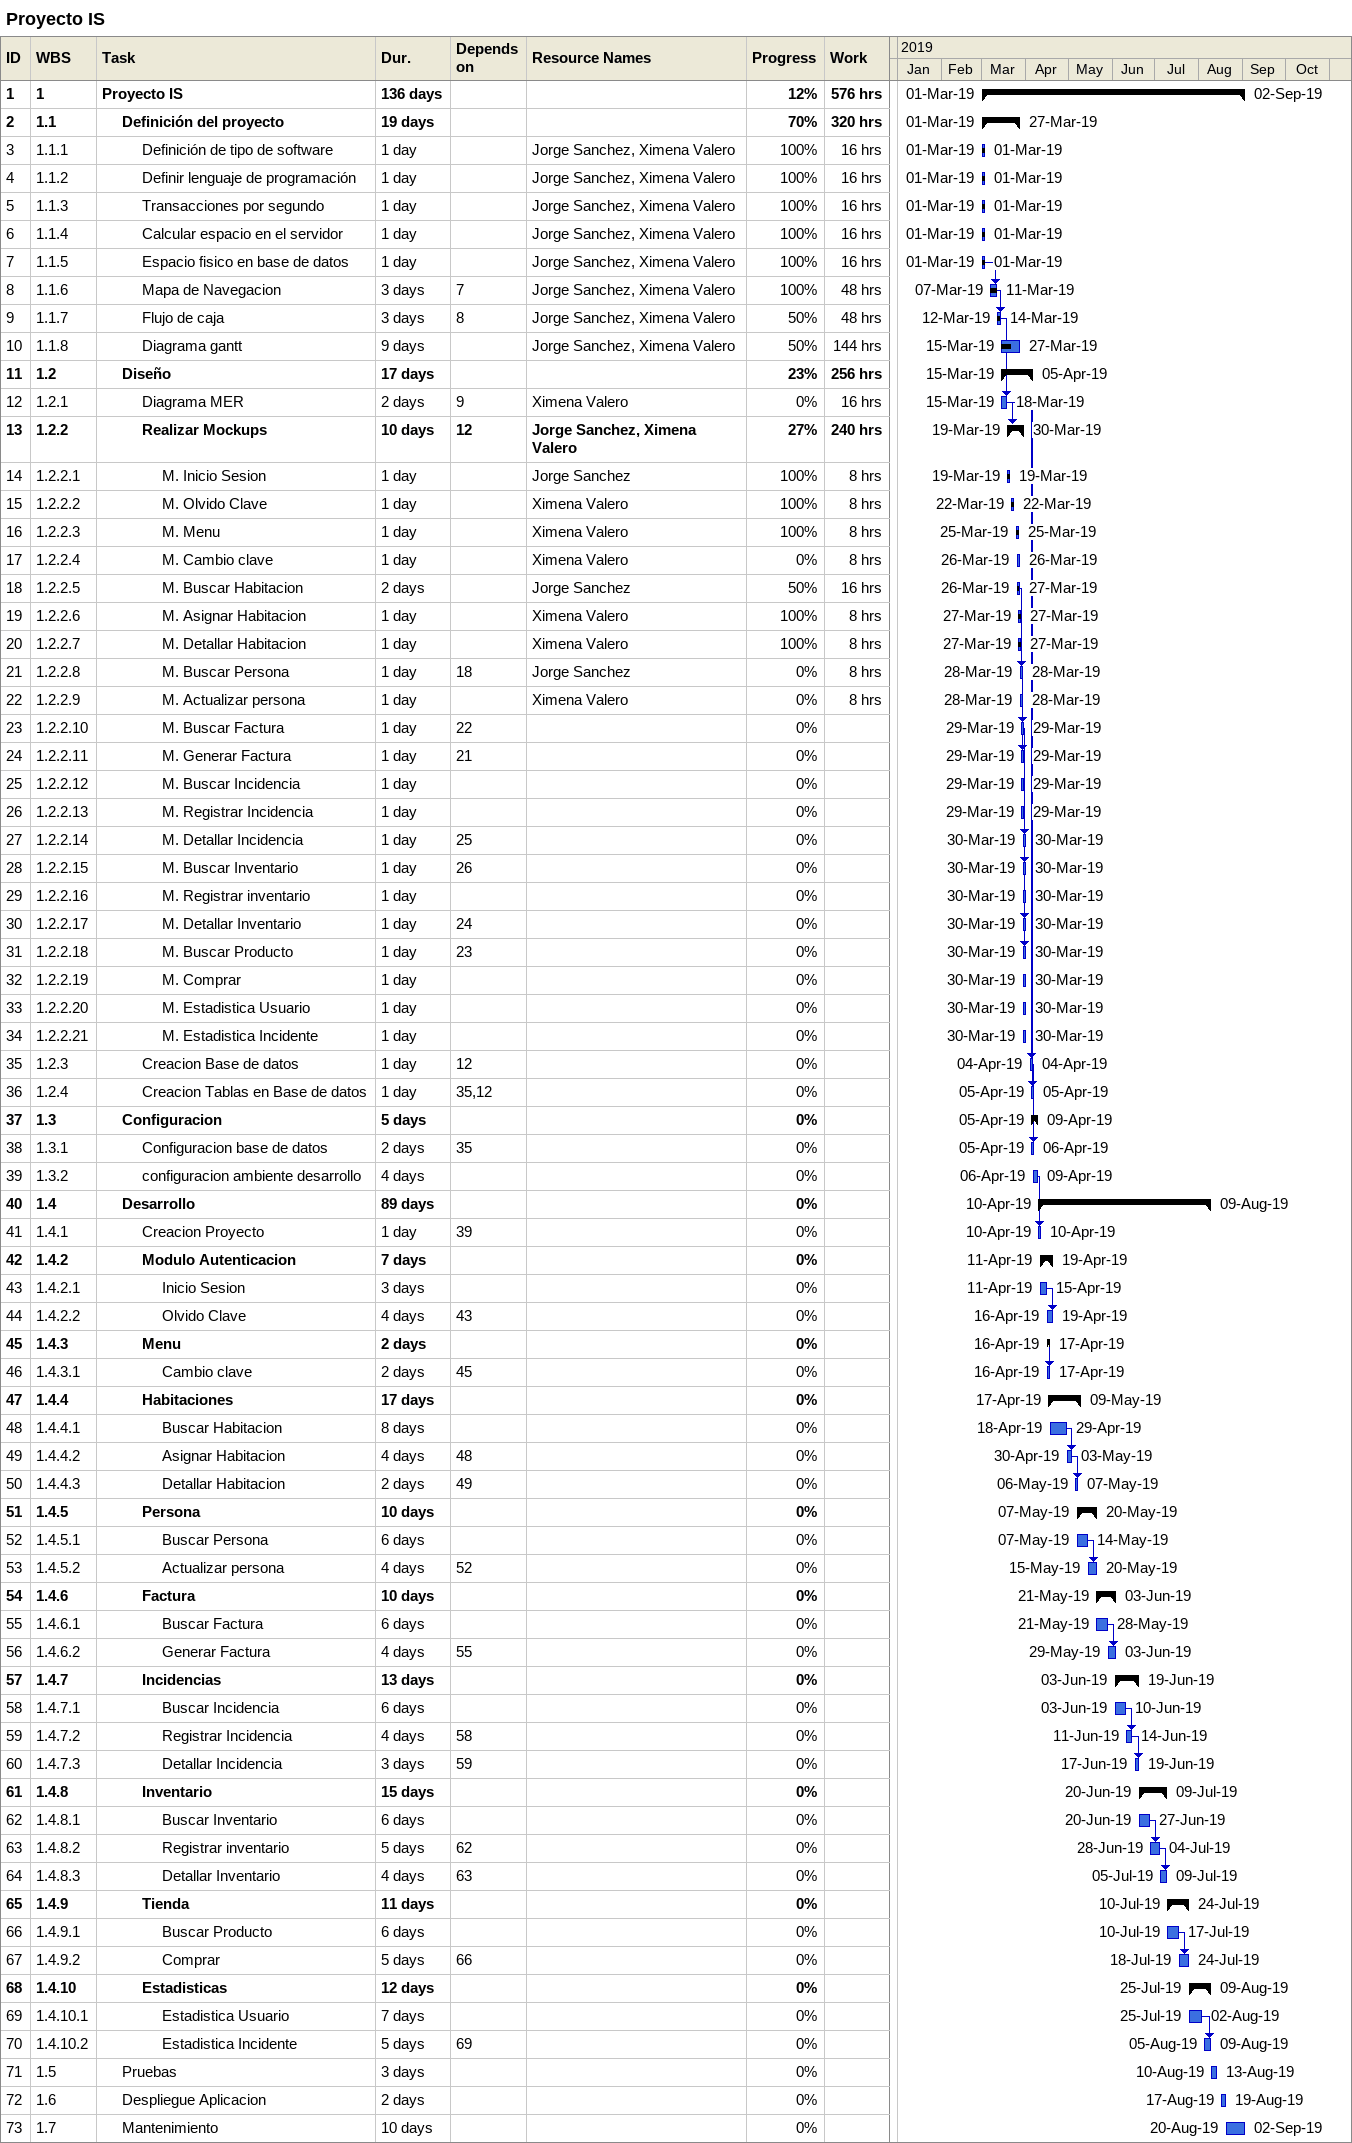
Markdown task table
Proyecto IS

| ID | WBS | Task | Duration | Start | Finish | Predecessors | Resources | % complete | Work (h) |
|---|---|---|---|---|---|---|---|---|---|
| 1 | 1 | **Proyecto IS** | 136d | 2019-03-01 | 2019-09-02 |  |  | 12 | 576 |
| 2 | 1.1 | **Definición del proyecto** | 19d | 2019-03-01 | 2019-03-27 |  |  | 70 | 320 |
| 3 | 1.1.1 | Definición de tipo de software | 1d | 2019-03-01 | 2019-03-01 |  | Jorge Sanchez, Ximena Valero | 100 | 16 |
| 4 | 1.1.2 | Definir lenguaje de programación | 1d | 2019-03-01 | 2019-03-01 |  | Jorge Sanchez, Ximena Valero | 100 | 16 |
| 5 | 1.1.3 | Transacciones por segundo | 1d | 2019-03-01 | 2019-03-01 |  | Jorge Sanchez, Ximena Valero | 100 | 16 |
| 6 | 1.1.4 | Calcular espacio en el servidor | 1d | 2019-03-01 | 2019-03-01 |  | Jorge Sanchez, Ximena Valero | 100 | 16 |
| 7 | 1.1.5 | Espacio fisico en base de datos | 1d | 2019-03-01 | 2019-03-01 |  | Jorge Sanchez, Ximena Valero | 100 | 16 |
| 8 | 1.1.6 | Mapa de Navegacion | 3d | 2019-03-07 | 2019-03-11 | 7 | Jorge Sanchez, Ximena Valero | 100 | 48 |
| 9 | 1.1.7 | Flujo de caja | 3d | 2019-03-12 | 2019-03-14 | 8 | Jorge Sanchez, Ximena Valero | 50 | 48 |
| 10 | 1.1.8 | Diagrama gantt | 9d | 2019-03-15 | 2019-03-27 |  | Jorge Sanchez, Ximena Valero | 50 | 144 |
| 11 | 1.2 | **Diseño** | 17d | 2019-03-15 | 2019-04-05 |  |  | 23 | 256 |
| 12 | 1.2.1 | Diagrama MER | 2d | 2019-03-15 | 2019-03-18 | 9 | Ximena Valero | 0 | 16 |
| 13 | 1.2.2 | **Realizar Mockups** | 10d | 2019-03-19 | 2019-03-30 | 12 | Jorge Sanchez, Ximena Valero | 27 | 240 |
| 14 | 1.2.2.1 | M. Inicio Sesion | 1d | 2019-03-19 | 2019-03-19 |  | Jorge Sanchez | 100 | 8 |
| 15 | 1.2.2.2 | M. Olvido Clave | 1d | 2019-03-22 | 2019-03-22 |  | Ximena Valero | 100 | 8 |
| 16 | 1.2.2.3 | M. Menu | 1d | 2019-03-25 | 2019-03-25 |  | Ximena Valero | 100 | 8 |
| 17 | 1.2.2.4 | M. Cambio clave | 1d | 2019-03-26 | 2019-03-26 |  | Ximena Valero | 0 | 8 |
| 18 | 1.2.2.5 | M. Buscar Habitacion | 2d | 2019-03-26 | 2019-03-27 |  | Jorge Sanchez | 50 | 16 |
| 19 | 1.2.2.6 | M. Asignar Habitacion | 1d | 2019-03-27 | 2019-03-27 |  | Ximena Valero | 100 | 8 |
| 20 | 1.2.2.7 | M. Detallar Habitacion | 1d | 2019-03-27 | 2019-03-27 |  | Ximena Valero | 100 | 8 |
| 21 | 1.2.2.8 | M. Buscar Persona | 1d | 2019-03-28 | 2019-03-28 | 18 | Jorge Sanchez | 0 | 8 |
| 22 | 1.2.2.9 | M. Actualizar persona | 1d | 2019-03-28 | 2019-03-28 |  | Ximena Valero | 0 | 8 |
| 23 | 1.2.2.10 | M. Buscar Factura | 1d | 2019-03-29 | 2019-03-29 | 22 |  | 0 |  |
| 24 | 1.2.2.11 | M. Generar Factura | 1d | 2019-03-29 | 2019-03-29 | 21 |  | 0 |  |
| 25 | 1.2.2.12 | M. Buscar Incidencia | 1d | 2019-03-29 | 2019-03-29 |  |  | 0 |  |
| 26 | 1.2.2.13 | M. Registrar Incidencia | 1d | 2019-03-29 | 2019-03-29 |  |  | 0 |  |
| 27 | 1.2.2.14 | M. Detallar Incidencia | 1d | 2019-03-30 | 2019-03-30 | 25 |  | 0 |  |
| 28 | 1.2.2.15 | M. Buscar Inventario | 1d | 2019-03-30 | 2019-03-30 | 26 |  | 0 |  |
| 29 | 1.2.2.16 | M. Registrar inventario | 1d | 2019-03-30 | 2019-03-30 |  |  | 0 |  |
| 30 | 1.2.2.17 | M. Detallar Inventario | 1d | 2019-03-30 | 2019-03-30 | 24 |  | 0 |  |
| 31 | 1.2.2.18 | M. Buscar Producto | 1d | 2019-03-30 | 2019-03-30 | 23 |  | 0 |  |
| 32 | 1.2.2.19 | M. Comprar | 1d | 2019-03-30 | 2019-03-30 |  |  | 0 |  |
| 33 | 1.2.2.20 | M. Estadistica Usuario | 1d | 2019-03-30 | 2019-03-30 |  |  | 0 |  |
| 34 | 1.2.2.21 | M. Estadistica Incidente | 1d | 2019-03-30 | 2019-03-30 |  |  | 0 |  |
| 35 | 1.2.3 | Creacion Base de datos | 1d | 2019-04-04 | 2019-04-04 | 12 |  | 0 |  |
| 36 | 1.2.4 | Creacion Tablas en Base de datos | 1d | 2019-04-05 | 2019-04-05 | 35, 12 |  | 0 |  |
| 37 | 1.3 | **Configuracion** | 5d | 2019-04-05 | 2019-04-09 |  |  | 0 |  |
| 38 | 1.3.1 | Configuracion base de datos | 2d | 2019-04-05 | 2019-04-06 | 35 |  | 0 |  |
| 39 | 1.3.2 | configuracion ambiente desarrollo | 4d | 2019-04-06 | 2019-04-09 |  |  | 0 |  |
| 40 | 1.4 | **Desarrollo** | 89d | 2019-04-10 | 2019-08-09 |  |  | 0 |  |
| 41 | 1.4.1 | Creacion Proyecto | 1d | 2019-04-10 | 2019-04-10 | 39 |  | 0 |  |
| 42 | 1.4.2 | **Modulo Autenticacion** | 7d | 2019-04-11 | 2019-04-19 |  |  | 0 |  |
| 43 | 1.4.2.1 | Inicio Sesion | 3d | 2019-04-11 | 2019-04-15 |  |  | 0 |  |
| 44 | 1.4.2.2 | Olvido Clave | 4d | 2019-04-16 | 2019-04-19 | 43 |  | 0 |  |
| 45 | 1.4.3 | **Menu** | 2d | 2019-04-16 | 2019-04-17 |  |  | 0 |  |
| 46 | 1.4.3.1 | Cambio clave | 2d | 2019-04-16 | 2019-04-17 | 45 |  | 0 |  |
| 47 | 1.4.4 | **Habitaciones** | 17d | 2019-04-17 | 2019-05-09 |  |  | 0 |  |
| 48 | 1.4.4.1 | Buscar Habitacion | 8d | 2019-04-18 | 2019-04-29 |  |  | 0 |  |
| 49 | 1.4.4.2 | Asignar Habitacion | 4d | 2019-04-30 | 2019-05-03 | 48 |  | 0 |  |
| 50 | 1.4.4.3 | Detallar Habitacion | 2d | 2019-05-06 | 2019-05-07 | 49 |  | 0 |  |
| 51 | 1.4.5 | **Persona** | 10d | 2019-05-07 | 2019-05-20 |  |  | 0 |  |
| 52 | 1.4.5.1 | Buscar Persona | 6d | 2019-05-07 | 2019-05-14 |  |  | 0 |  |
| 53 | 1.4.5.2 | Actualizar persona | 4d | 2019-05-15 | 2019-05-20 | 52 |  | 0 |  |
| 54 | 1.4.6 | **Factura** | 10d | 2019-05-21 | 2019-06-03 |  |  | 0 |  |
| 55 | 1.4.6.1 | Buscar Factura | 6d | 2019-05-21 | 2019-05-28 |  |  | 0 |  |
| 56 | 1.4.6.2 | Generar Factura | 4d | 2019-05-29 | 2019-06-03 | 55 |  | 0 |  |
| 57 | 1.4.7 | **Incidencias** | 13d | 2019-06-03 | 2019-06-19 |  |  | 0 |  |
| 58 | 1.4.7.1 | Buscar Incidencia | 6d | 2019-06-03 | 2019-06-10 |  |  | 0 |  |
| 59 | 1.4.7.2 | Registrar Incidencia | 4d | 2019-06-11 | 2019-06-14 | 58 |  | 0 |  |
| 60 | 1.4.7.3 | Detallar Incidencia | 3d | 2019-06-17 | 2019-06-19 | 59 |  | 0 |  |
| 61 | 1.4.8 | **Inventario** | 15d | 2019-06-20 | 2019-07-09 |  |  | 0 |  |
| 62 | 1.4.8.1 | Buscar Inventario | 6d | 2019-06-20 | 2019-06-27 |  |  | 0 |  |
| 63 | 1.4.8.2 | Registrar inventario | 5d | 2019-06-28 | 2019-07-04 | 62 |  | 0 |  |
| 64 | 1.4.8.3 | Detallar Inventario | 4d | 2019-07-05 | 2019-07-09 | 63 |  | 0 |  |
| 65 | 1.4.9 | **Tienda** | 11d | 2019-07-10 | 2019-07-24 |  |  | 0 |  |
| 66 | 1.4.9.1 | Buscar Producto | 6d | 2019-07-10 | 2019-07-17 |  |  | 0 |  |
| 67 | 1.4.9.2 | Comprar | 5d | 2019-07-18 | 2019-07-24 | 66 |  | 0 |  |
| 68 | 1.4.10 | **Estadisticas** | 12d | 2019-07-25 | 2019-08-09 |  |  | 0 |  |
| 69 | 1.4.10.1 | Estadistica Usuario | 7d | 2019-07-25 | 2019-08-02 |  |  | 0 |  |
| 70 | 1.4.10.2 | Estadistica Incidente | 5d | 2019-08-05 | 2019-08-09 | 69 |  | 0 |  |
| 71 | 1.5 | Pruebas | 3d | 2019-08-10 | 2019-08-13 |  |  | 0 |  |
| 72 | 1.6 | Despliegue Aplicacion | 2d | 2019-08-17 | 2019-08-19 |  |  | 0 |  |
| 73 | 1.7 | Mantenimiento | 10d | 2019-08-20 | 2019-09-02 |  |  | 0 |  |
